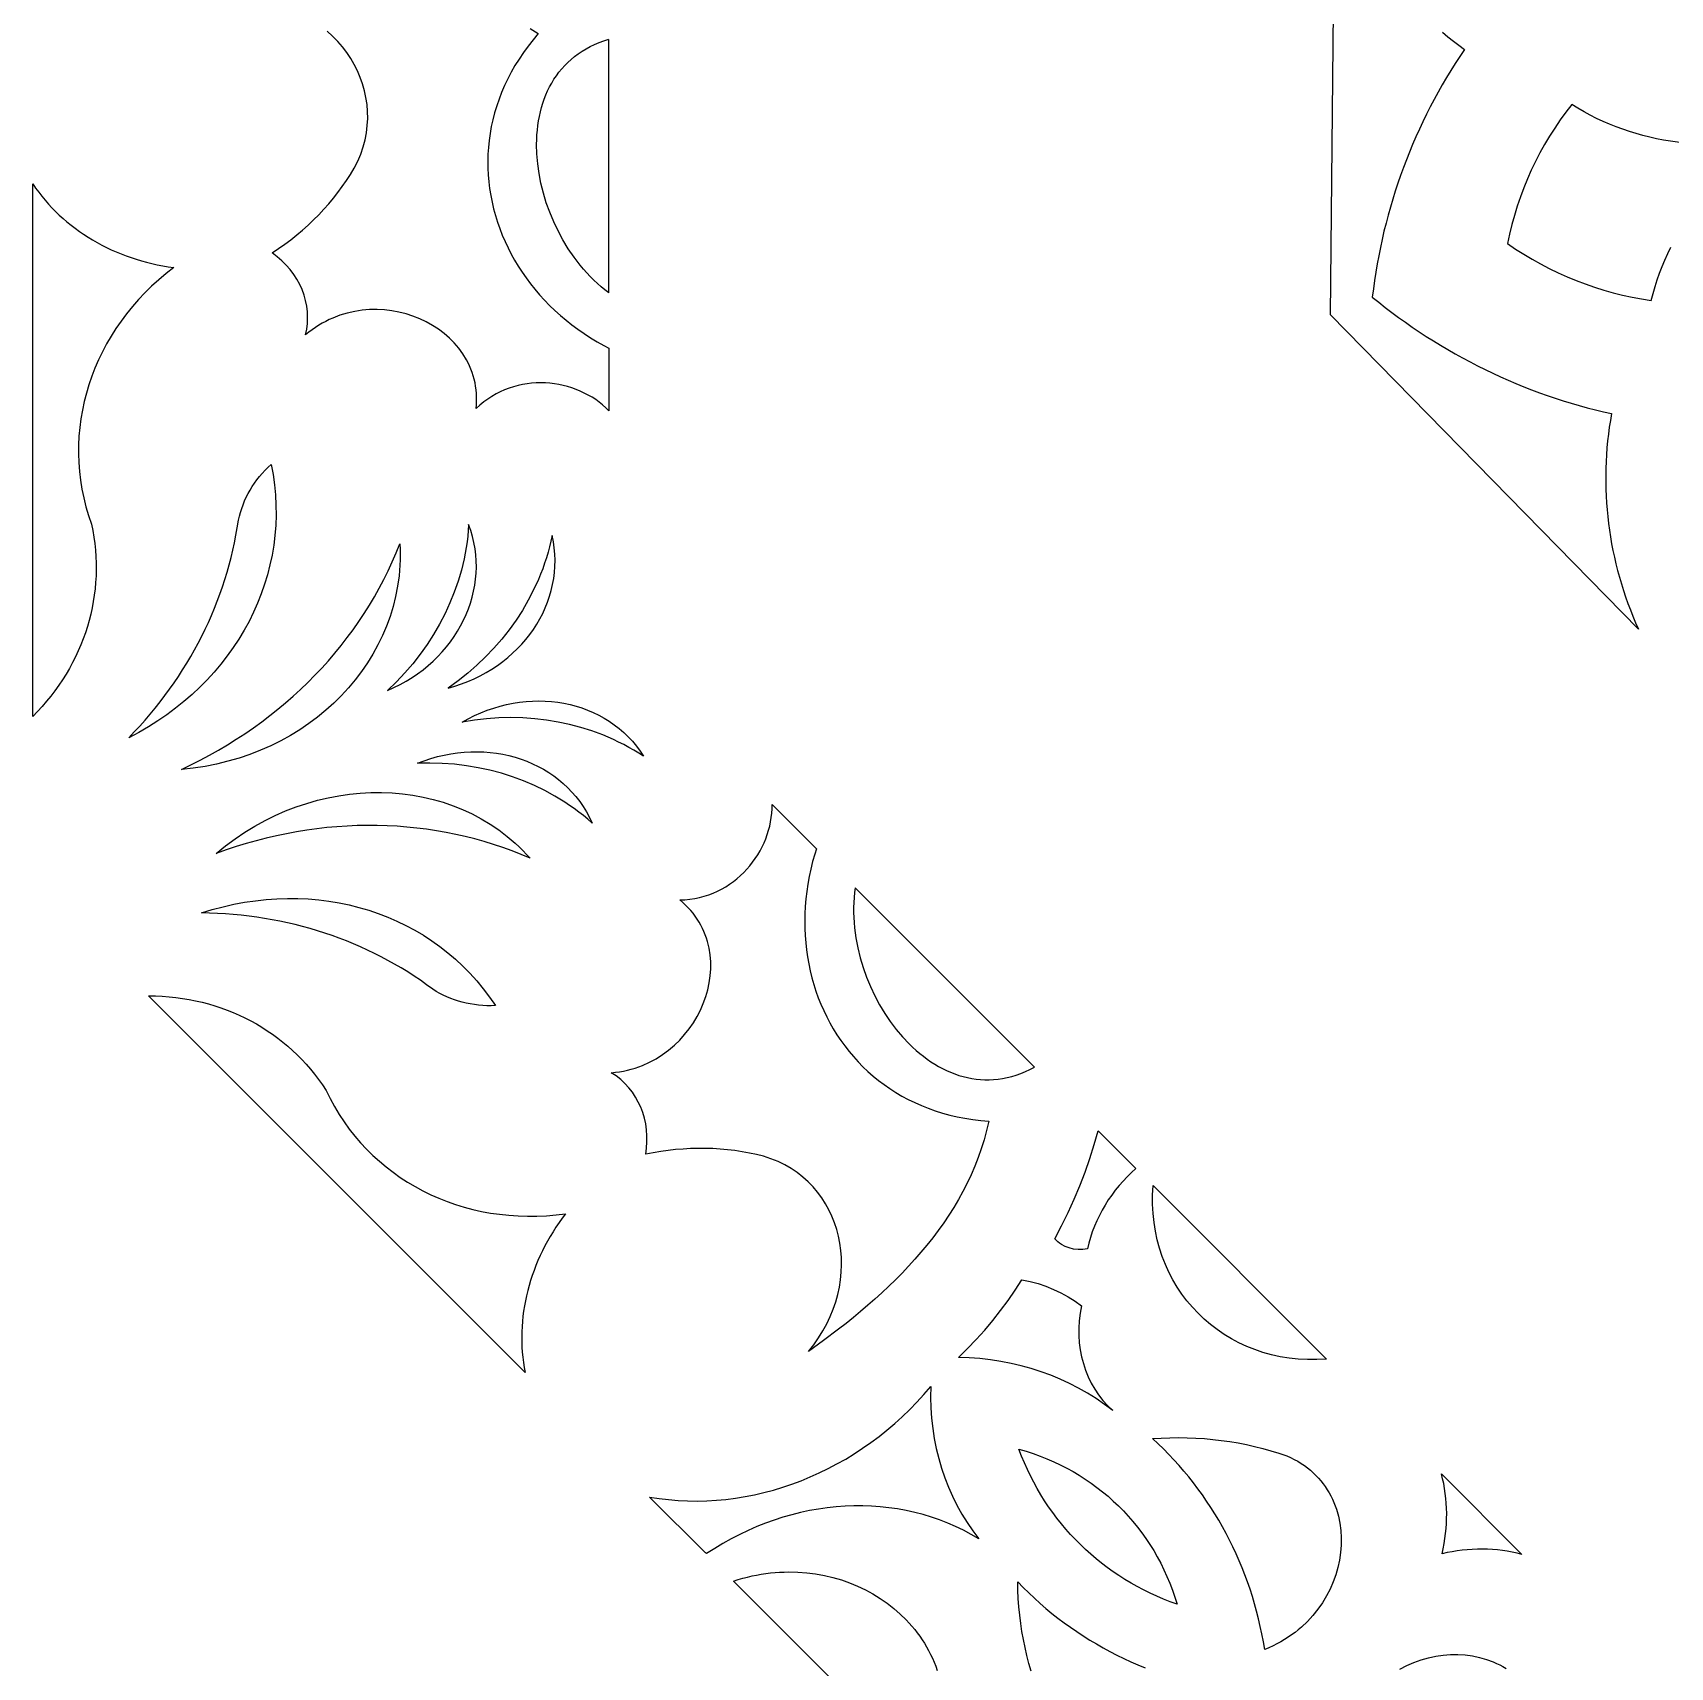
# Model space of a CAD drawing. Extents: x 3927 to 5087, y -513 to 1114.
# Drawn here: x 4331.7 to 4416.9, y 773.4 to 858.5 of the extents above; entities that cross this region are included whole.
import ezdxf

# ---------------------------------------------------------------- set-up
doc = ezdxf.new("R2010")
doc.units = 0
doc.layers.add('LAYER_1', color=18, linetype='CONTINUOUS')

msp = doc.modelspace()

# ---------------------------------------------------------------- linework, layer by layer
at = {"layer": 'LAYER_1'}
for points in [[(4405.035, 858.477), (4405.312, 858.247), (4405.594, 858.022), (4405.88, 857.803), (4406.171, 857.589, 0.121003), (4401.378, 844.706), (4401.713, 844.435), (4402.053, 844.168), (4402.398, 843.906), (4402.747, 843.648), (4403.101, 843.394), (4403.459, 843.146), (4403.821, 842.901), (4404.188, 842.662), (4404.558, 842.428), (4404.932, 842.199), (4405.309, 841.975), (4405.69, 841.756), (4406.075, 841.543), (4406.462, 841.335), (4406.853, 841.133), (4407.247, 840.937), (4407.643, 840.746), (4408.042, 840.561), (4408.443, 840.382), (4408.847, 840.209), (4409.253, 840.043), (4409.661, 839.883), (4410.071, 839.729), (4410.483, 839.581), (4410.896, 839.441), (4411.311, 839.307), (4411.728, 839.18), (4412.145, 839.059), (4412.564, 838.946), (4412.983, 838.84), (4413.404, 838.741), (4413.825, 838.649), (4413.763, 838.293), (4413.709, 837.936), (4413.661, 837.579), (4413.62, 837.221), (4413.586, 836.863), (4413.559, 836.505), (4413.539, 836.147), (4413.526, 835.788), (4413.519, 835.43), (4413.52, 835.072), (4413.527, 834.714), (4413.541, 834.357), (4413.561, 834), (4413.589, 833.644), (4413.623, 833.288), (4413.664, 832.933), (4413.712, 832.579), (4413.766, 832.226), (4413.827, 831.874), (4413.895, 831.523), (4413.97, 831.174), (4414.051, 830.826), (4414.139, 830.479), (4414.233, 830.134), (4414.334, 829.79), (4414.442, 829.448), (4414.556, 829.108), (4414.677, 828.77), (4414.804, 828.434), (4414.938, 828.1), (4415.078, 827.768), (4415.225, 827.439), (4399.195, 843.779), (4399.424, 866.642)], [(4423.055, 853.345, -0.224974), (4411.751, 854.726, 0.118726), (4408.409, 847.489), (4408.828, 847.206), (4409.255, 846.934), (4409.691, 846.675), (4410.134, 846.428), (4410.585, 846.193), (4411.043, 845.972), (4411.507, 845.764), (4411.976, 845.569), (4412.452, 845.389), (4412.932, 845.222), (4413.416, 845.069), (4413.905, 844.931), (4414.397, 844.808), (4414.892, 844.7), (4415.389, 844.608), (4415.889, 844.531), (4415.983, 844.891), (4416.087, 845.248), (4416.2, 845.6), (4416.323, 845.948), (4416.455, 846.292), (4416.597, 846.631), (4416.747, 846.966), (4416.906, 847.296)]]:
    msp.add_lwpolyline(points, format="xyb", dxfattribs=at)
for points in [[(4357.563, 858.674), (4357.986, 858.412), (4357.712, 858.086), (4357.453, 857.757), (4357.211, 857.423), (4356.983, 857.086), (4356.772, 856.745), (4356.576, 856.401), (4356.395, 856.055), (4356.229, 855.705), (4356.077, 855.354), (4355.941, 855), (4355.82, 854.645), (4355.713, 854.288), (4355.62, 853.93), (4355.541, 853.571), (4355.477, 853.211), (4355.427, 852.851), (4355.39, 852.491), (4355.367, 852.131), (4355.358, 851.772), (4355.362, 851.413), (4355.38, 851.056), (4355.41, 850.699), (4355.454, 850.345), (4355.51, 849.992), (4355.58, 849.641), (4355.662, 849.293), (4355.756, 848.947), (4355.862, 848.604), (4355.981, 848.265), (4356.112, 847.929), (4356.255, 847.597), (4356.41, 847.269), (4356.576, 846.945), (4356.754, 846.626), (4356.943, 846.312), (4357.143, 846.003), (4357.355, 845.7), (4357.577, 845.402), (4357.81, 845.111), (4358.054, 844.826), (4358.309, 844.547), (4358.573, 844.275), (4358.849, 844.01), (4359.134, 843.753), (4359.429, 843.504), (4359.734, 843.262), (4360.049, 843.029), (4360.374, 842.804), (4360.708, 842.588), (4361.051, 842.381), (4361.403, 842.184), (4361.66, 842.051), (4361.661, 838.793), (4361.501, 838.949), (4361.332, 839.098), (4361.156, 839.238), (4360.971, 839.371), (4360.78, 839.494), (4360.583, 839.609), (4360.379, 839.715), (4360.17, 839.812), (4359.955, 839.9), (4359.736, 839.978), (4359.513, 840.047), (4359.286, 840.106), (4359.057, 840.154), (4358.824, 840.193), (4358.59, 840.221), (4358.354, 840.238), (4358.116, 840.244), (4357.878, 840.24), (4357.64, 840.224), (4357.402, 840.196), (4357.165, 840.157), (4356.93, 840.106), (4356.696, 840.043), (4356.464, 839.968), (4356.235, 839.88), (4356.009, 839.78), (4355.787, 839.667), (4355.57, 839.541), (4355.357, 839.401), (4355.149, 839.248), (4354.947, 839.082), (4354.751, 838.901), (4354.769, 839.103), (4354.777, 839.302), (4354.777, 839.498), (4354.769, 839.691), (4354.751, 839.881), (4354.726, 840.068), (4354.692, 840.252), (4354.651, 840.433), (4354.602, 840.611), (4354.546, 840.785), (4354.482, 840.955), (4354.411, 841.122), (4354.333, 841.285), (4354.249, 841.444), (4354.061, 841.752), (4353.849, 842.043), (4353.614, 842.317), (4353.358, 842.574), (4353.082, 842.813), (4352.788, 843.033), (4352.478, 843.234), (4352.153, 843.414), (4351.815, 843.574), (4351.465, 843.712), (4351.105, 843.828), (4350.736, 843.921), (4350.36, 843.991), (4349.979, 844.036), (4349.594, 844.056), (4349.207, 844.051), (4348.819, 844.019), (4348.432, 843.96), (4348.048, 843.874), (4347.667, 843.76), (4347.293, 843.616), (4347.108, 843.533), (4346.925, 843.443), (4346.745, 843.345), (4346.566, 843.239), (4346.391, 843.125), (4346.218, 843.004), (4346.048, 842.875), (4345.881, 842.738), (4345.94, 843.038), (4345.974, 843.339), (4345.984, 843.639), (4345.971, 843.937), (4345.935, 844.232), (4345.877, 844.524), (4345.797, 844.81), (4345.694, 845.091), (4345.571, 845.365), (4345.426, 845.63), (4345.262, 845.887), (4345.077, 846.135), (4344.872, 846.371), (4344.649, 846.595), (4344.406, 846.806), (4344.145, 847.003), (4344.475, 847.225), (4344.798, 847.454), (4345.112, 847.691), (4345.419, 847.936), (4345.717, 848.189), (4346.007, 848.449), (4346.288, 848.716), (4346.561, 848.989), (4346.825, 849.27), (4347.08, 849.558), (4347.326, 849.851), (4347.562, 850.152), (4347.789, 850.458), (4348.006, 850.77), (4348.213, 851.088), (4348.41, 851.412), (4348.593, 851.776), (4348.746, 852.143), (4348.872, 852.512), (4348.971, 852.882), (4349.043, 853.253), (4349.089, 853.624), (4349.109, 853.993), (4349.104, 854.361), (4349.074, 854.725), (4349.02, 855.085), (4348.943, 855.441), (4348.843, 855.791), (4348.72, 856.134), (4348.576, 856.47), (4348.411, 856.798), (4348.224, 857.116), (4348.018, 857.425), (4347.792, 857.723), (4347.547, 858.008), (4347.283, 858.281), (4347.001, 858.541)], [(4361.657, 844.919), (4361.453, 845.077), (4361.254, 845.242), (4361.06, 845.414), (4360.871, 845.593), (4360.686, 845.777), (4360.507, 845.968), (4360.333, 846.165), (4360.165, 846.366), (4359.844, 846.785), (4359.544, 847.223), (4359.268, 847.677), (4359.015, 848.145), (4358.786, 848.626), (4358.582, 849.116), (4358.403, 849.614), (4358.25, 850.118), (4358.124, 850.626), (4358.025, 851.135), (4357.954, 851.644), (4357.912, 852.15), (4357.899, 852.65), (4357.903, 852.898), (4357.916, 853.144), (4357.935, 853.388), (4357.963, 853.628), (4357.998, 853.867), (4358.042, 854.102), (4358.093, 854.333), (4358.152, 854.561), (4358.22, 854.785), (4358.295, 855.005), (4358.379, 855.221), (4358.471, 855.432), (4358.572, 855.637), (4358.682, 855.838), (4358.799, 856.033), (4358.926, 856.222), (4359.062, 856.405), (4359.206, 856.582), (4359.359, 856.753), (4359.521, 856.916), (4359.693, 857.072), (4359.873, 857.221), (4360.063, 857.363), (4360.262, 857.496), (4360.471, 857.622), (4360.689, 857.738), (4360.917, 857.846), (4361.154, 857.945), (4361.402, 858.035), (4361.659, 858.116)], [(4361.66, 844.923), (4361.66, 858.112)], [(4374.472, 813.981), (4374.44, 813.725), (4374.416, 813.468), (4374.4, 813.209), (4374.392, 812.949), (4374.393, 812.688), (4374.401, 812.426), (4374.417, 812.165), (4374.44, 811.903), (4374.509, 811.379), (4374.607, 810.858), (4374.733, 810.342), (4374.885, 809.832), (4375.063, 809.33), (4375.265, 808.839), (4375.491, 808.36), (4375.739, 807.896), (4376.009, 807.447), (4376.299, 807.017), (4376.609, 806.608), (4376.936, 806.22), (4377.281, 805.857), (4377.46, 805.685), (4377.642, 805.52), (4377.828, 805.361), (4378.018, 805.211), (4378.212, 805.067), (4378.408, 804.932), (4378.608, 804.804), (4378.812, 804.685), (4379.018, 804.574), (4379.227, 804.472), (4379.438, 804.379), (4379.653, 804.295), (4379.87, 804.221), (4380.089, 804.156), (4380.31, 804.102), (4380.533, 804.058), (4380.759, 804.024), (4380.986, 804.001), (4381.215, 803.989), (4381.445, 803.988), (4381.677, 803.998), (4381.91, 804.021), (4382.144, 804.055), (4382.379, 804.102), (4382.615, 804.161), (4382.852, 804.232), (4383.09, 804.317), (4383.328, 804.415), (4383.566, 804.526), (4383.805, 804.651)], [(4374.476, 813.981), (4383.803, 804.655)], [(4385.866, 760.198), (4368.147, 777.918), (4368.386, 777.994), (4368.625, 778.063), (4368.865, 778.125), (4369.105, 778.18), (4369.345, 778.229), (4369.585, 778.272), (4369.825, 778.307), (4370.064, 778.336), (4370.303, 778.359), (4370.542, 778.376), (4370.78, 778.386), (4371.017, 778.39), (4371.488, 778.379), (4371.955, 778.344), (4372.416, 778.285), (4372.87, 778.203), (4373.317, 778.098), (4373.754, 777.971), (4374.182, 777.822), (4374.6, 777.651), (4375.005, 777.459), (4375.398, 777.247), (4375.776, 777.015), (4376.14, 776.763), (4376.488, 776.492), (4376.82, 776.202), (4377.133, 775.895), (4377.283, 775.734), (4377.427, 775.569), (4377.567, 775.4), (4377.702, 775.227), (4377.831, 775.049), (4377.956, 774.867), (4378.074, 774.681), (4378.187, 774.492), (4378.294, 774.298), (4378.396, 774.1), (4378.491, 773.899), (4378.581, 773.694), (4378.664, 773.485), (4378.74, 773.272)], [(4383.628, 773.222), (4383.511, 773.629), (4383.405, 774.039), (4383.309, 774.453), (4383.224, 774.87), (4383.15, 775.29), (4383.087, 775.714), (4383.034, 776.14), (4382.992, 776.57), (4382.96, 777.001), (4382.94, 777.435), (4382.93, 777.871), (4383.212, 777.582), (4383.5, 777.3), (4383.794, 777.024), (4384.093, 776.755), (4384.397, 776.493), (4384.707, 776.237), (4385.022, 775.989), (4385.343, 775.747), (4385.668, 775.512), (4385.998, 775.284), (4386.334, 775.063), (4386.674, 774.849), (4387.019, 774.643), (4387.368, 774.443), (4387.722, 774.251), (4388.08, 774.066), (4388.442, 773.889), (4388.809, 773.718), (4389.18, 773.556), (4389.554, 773.4)], [(4402.808, 773.329), (4403.168, 773.515), (4403.538, 773.676), (4403.914, 773.811), (4404.295, 773.92), (4404.679, 774.003), (4405.065, 774.061), (4405.451, 774.091), (4405.835, 774.096), (4406.216, 774.073), (4406.592, 774.024), (4406.961, 773.947), (4407.322, 773.844), (4407.673, 773.712), (4407.844, 773.636), (4408.012, 773.553), (4408.176, 773.463), (4408.337, 773.366)]]:
    msp.add_lwpolyline(points, dxfattribs=at)
for points in [[(4331.833, 850.371), (4331.991, 850.157), (4332.154, 849.947), (4332.324, 849.743), (4332.5, 849.543), (4332.682, 849.348), (4332.869, 849.157), (4333.062, 848.972), (4333.26, 848.792), (4333.464, 848.617), (4333.673, 848.447), (4333.887, 848.283), (4334.106, 848.124), (4334.329, 847.97), (4334.557, 847.822), (4334.79, 847.68), (4335.027, 847.544), (4335.269, 847.413), (4335.514, 847.288), (4335.763, 847.17), (4336.017, 847.057), (4336.274, 846.951), (4336.534, 846.851), (4336.798, 846.757), (4337.065, 846.669), (4337.335, 846.589), (4337.608, 846.515), (4337.885, 846.447), (4338.164, 846.386), (4338.445, 846.333), (4338.729, 846.286), (4339.015, 846.246), (4338.618, 845.934), (4338.235, 845.61), (4337.869, 845.276), (4337.518, 844.931), (4337.184, 844.576), (4336.866, 844.212), (4336.563, 843.839), (4336.278, 843.457), (4336.009, 843.067), (4335.757, 842.67), (4335.521, 842.265), (4335.303, 841.854), (4335.102, 841.436), (4334.918, 841.012), (4334.751, 840.583), (4334.603, 840.149), (4334.472, 839.71), (4334.358, 839.267), (4334.263, 838.821), (4334.186, 838.371), (4334.128, 837.919), (4334.088, 837.464), (4334.066, 837.008), (4334.064, 836.55), (4334.08, 836.092), (4334.115, 835.632), (4334.169, 835.173), (4334.243, 834.715), (4334.336, 834.257), (4334.449, 833.8), (4334.582, 833.345), (4334.735, 832.893), (4334.804, 832.556), (4334.861, 832.219), (4334.908, 831.881), (4334.943, 831.544), (4334.968, 831.206), (4334.981, 830.869), (4334.983, 830.532), (4334.975, 830.197), (4334.955, 829.862), (4334.925, 829.528), (4334.884, 829.196), (4334.833, 828.865), (4334.771, 828.537), (4334.699, 828.21), (4334.616, 827.885), (4334.523, 827.562), (4334.419, 827.243), (4334.306, 826.926), (4334.182, 826.612), (4334.048, 826.301), (4333.904, 825.993), (4333.751, 825.689), (4333.587, 825.389), (4333.414, 825.093), (4333.231, 824.801), (4333.039, 824.513), (4332.836, 824.23), (4332.625, 823.952), (4332.404, 823.678), (4332.173, 823.41), (4331.934, 823.147), (4331.685, 822.89), (4331.682, 850.589)], [(4344.084, 836.003), (4344.183, 835.472), (4344.259, 834.942), (4344.31, 834.412), (4344.338, 833.883), (4344.342, 833.356), (4344.324, 832.832), (4344.282, 832.31), (4344.219, 831.792), (4344.133, 831.278), (4344.025, 830.769), (4343.896, 830.264), (4343.745, 829.765), (4343.573, 829.272), (4343.381, 828.786), (4343.168, 828.307), (4342.934, 827.836), (4342.681, 827.373), (4342.408, 826.919), (4342.116, 826.475), (4341.804, 826.04), (4341.474, 825.615), (4341.125, 825.202), (4340.758, 824.799), (4340.373, 824.409), (4339.97, 824.032), (4339.55, 823.667), (4339.112, 823.316), (4338.658, 822.98), (4338.187, 822.658), (4337.699, 822.351), (4337.196, 822.06), (4336.677, 821.785), (4336.966, 822.085), (4337.249, 822.39), (4337.524, 822.7), (4337.793, 823.013), (4338.055, 823.33), (4338.311, 823.652), (4338.559, 823.977), (4338.8, 824.306), (4339.035, 824.639), (4339.262, 824.975), (4339.482, 825.315), (4339.695, 825.658), (4339.901, 826.005), (4340.1, 826.355), (4340.291, 826.708), (4340.475, 827.064), (4340.652, 827.423), (4340.821, 827.785), (4340.983, 828.149), (4341.137, 828.517), (4341.284, 828.887), (4341.423, 829.259), (4341.555, 829.634), (4341.678, 830.011), (4341.794, 830.39), (4341.903, 830.772), (4342.003, 831.156), (4342.095, 831.541), (4342.18, 831.928), (4342.257, 832.318), (4342.325, 832.708), (4342.386, 833.101), (4342.433, 833.305), (4342.488, 833.508), (4342.552, 833.708), (4342.624, 833.905), (4342.704, 834.1), (4342.792, 834.292), (4342.888, 834.48), (4342.991, 834.665), (4343.102, 834.847), (4343.221, 835.025), (4343.347, 835.199), (4343.48, 835.369), (4343.621, 835.534), (4343.768, 835.695), (4343.923, 835.852)], [(4350.137, 824.237), (4350.473, 824.388), (4350.798, 824.552), (4351.113, 824.728), (4351.416, 824.915), (4351.708, 825.114), (4351.988, 825.324), (4352.256, 825.543), (4352.512, 825.773), (4352.756, 826.011), (4352.987, 826.259), (4353.205, 826.514), (4353.41, 826.777), (4353.601, 827.047), (4353.779, 827.324), (4353.943, 827.607), (4354.093, 827.896), (4354.228, 828.19), (4354.349, 828.488), (4354.455, 828.791), (4354.546, 829.097), (4354.621, 829.406), (4354.68, 829.718), (4354.724, 830.032), (4354.752, 830.348), (4354.763, 830.664), (4354.757, 830.981), (4354.735, 831.298), (4354.696, 831.615), (4354.639, 831.931), (4354.564, 832.245), (4354.472, 832.558), (4354.362, 832.867), (4354.341, 832.569), (4354.312, 832.271), (4354.276, 831.974), (4354.232, 831.677), (4354.181, 831.382), (4354.122, 831.088), (4354.055, 830.795), (4353.981, 830.504), (4353.812, 829.926), (4353.613, 829.355), (4353.386, 828.793), (4353.131, 828.238), (4352.849, 827.694), (4352.539, 827.161), (4352.203, 826.639), (4351.84, 826.13), (4351.452, 825.634), (4351.038, 825.153), (4350.6, 824.687)], [(4350.783, 831.87), (4350.795, 831.59), (4350.799, 831.311), (4350.795, 831.033), (4350.784, 830.757), (4350.739, 830.21), (4350.665, 829.669), (4350.563, 829.136), (4350.432, 828.611), (4350.274, 828.096), (4350.09, 827.589), (4349.879, 827.094), (4349.643, 826.609), (4349.383, 826.136), (4349.099, 825.675), (4348.791, 825.228), (4348.461, 824.794), (4348.109, 824.375), (4347.735, 823.971), (4347.341, 823.583), (4346.927, 823.211), (4346.494, 822.857), (4346.042, 822.52), (4345.572, 822.203), (4345.085, 821.904), (4344.582, 821.626), (4344.062, 821.368), (4343.528, 821.132), (4342.978, 820.917), (4342.415, 820.726), (4341.838, 820.558), (4341.249, 820.414), (4340.648, 820.294), (4340.036, 820.201), (4339.413, 820.134), (4339.909, 820.37), (4340.398, 820.617), (4340.879, 820.874), (4341.352, 821.14), (4341.817, 821.416), (4342.274, 821.701), (4342.722, 821.995), (4343.163, 822.299), (4343.594, 822.611), (4344.017, 822.932), (4344.43, 823.261), (4344.835, 823.599), (4345.23, 823.945), (4345.616, 824.299), (4345.993, 824.661), (4346.359, 825.031), (4346.716, 825.408), (4347.063, 825.792), (4347.4, 826.184), (4347.726, 826.584), (4348.042, 826.99), (4348.348, 827.402), (4348.642, 827.822), (4348.926, 828.248), (4349.198, 828.68), (4349.46, 829.119), (4349.71, 829.563), (4349.948, 830.014), (4350.175, 830.47), (4350.39, 830.931), (4350.593, 831.398)], [(4353.288, 824.367), (4353.642, 824.469), (4353.988, 824.584), (4354.324, 824.713), (4354.651, 824.855), (4354.968, 825.01), (4355.276, 825.177), (4355.573, 825.356), (4355.859, 825.546), (4356.134, 825.747), (4356.398, 825.959), (4356.651, 826.18), (4356.891, 826.411), (4357.12, 826.651), (4357.336, 826.9), (4357.538, 827.156), (4357.728, 827.42), (4357.904, 827.692), (4358.066, 827.97), (4358.215, 828.254), (4358.348, 828.544), (4358.467, 828.839), (4358.571, 829.139), (4358.659, 829.444), (4358.732, 829.752), (4358.788, 830.064), (4358.828, 830.378), (4358.852, 830.695), (4358.858, 831.015), (4358.847, 831.335), (4358.819, 831.657), (4358.772, 831.979), (4358.707, 832.302), (4358.644, 832.009), (4358.573, 831.718), (4358.494, 831.429), (4358.408, 831.143), (4358.315, 830.858), (4358.214, 830.575), (4358.107, 830.295), (4357.992, 830.018), (4357.741, 829.47), (4357.463, 828.934), (4357.157, 828.409), (4356.825, 827.897), (4356.468, 827.399), (4356.084, 826.916), (4355.677, 826.448), (4355.245, 825.996), (4354.789, 825.561), (4354.311, 825.144), (4353.81, 824.746)], [(4354.022, 822.596), (4354.344, 822.775), (4354.67, 822.937), (4354.999, 823.084), (4355.33, 823.215), (4355.664, 823.33), (4356, 823.429), (4356.336, 823.512), (4356.673, 823.58), (4357.01, 823.633), (4357.347, 823.67), (4357.682, 823.692), (4358.015, 823.698), (4358.346, 823.69), (4358.675, 823.667), (4358.999, 823.629), (4359.32, 823.576), (4359.637, 823.509), (4359.948, 823.427), (4360.254, 823.331), (4360.553, 823.22), (4360.846, 823.096), (4361.132, 822.957), (4361.409, 822.804), (4361.679, 822.637), (4361.939, 822.457), (4362.19, 822.263), (4362.431, 822.055), (4362.661, 821.834), (4362.88, 821.6), (4363.087, 821.352), (4363.282, 821.091), (4363.464, 820.817), (4363.213, 820.979), (4362.957, 821.135), (4362.697, 821.283), (4362.433, 821.425), (4362.166, 821.561), (4361.895, 821.689), (4361.621, 821.811), (4361.343, 821.926), (4360.779, 822.136), (4360.203, 822.319), (4359.616, 822.474), (4359.019, 822.601), (4358.414, 822.7), (4357.801, 822.771), (4357.182, 822.814), (4356.557, 822.828), (4355.928, 822.813), (4355.295, 822.77), (4354.659, 822.697)], [(4351.702, 820.46), (4352.046, 820.59), (4352.392, 820.705), (4352.739, 820.803), (4353.086, 820.885), (4353.433, 820.95), (4353.779, 821), (4354.124, 821.035), (4354.467, 821.053), (4354.808, 821.057), (4355.146, 821.045), (4355.481, 821.019), (4355.812, 820.978), (4356.139, 820.922), (4356.46, 820.852), (4356.776, 820.768), (4357.086, 820.67), (4357.39, 820.558), (4357.686, 820.432), (4357.975, 820.293), (4358.255, 820.14), (4358.527, 819.975), (4358.79, 819.797), (4359.043, 819.606), (4359.286, 819.402), (4359.517, 819.186), (4359.738, 818.958), (4359.946, 818.718), (4360.142, 818.466), (4360.325, 818.203), (4360.495, 817.928), (4360.65, 817.641), (4360.791, 817.344), (4360.565, 817.541), (4360.335, 817.731), (4360.099, 817.916), (4359.858, 818.094), (4359.613, 818.267), (4359.364, 818.433), (4359.11, 818.593), (4358.852, 818.746), (4358.323, 819.035), (4357.779, 819.298), (4357.22, 819.536), (4356.648, 819.747), (4356.064, 819.932), (4355.467, 820.091), (4354.861, 820.222), (4354.244, 820.326), (4353.619, 820.402), (4352.986, 820.449), (4352.347, 820.469)], [(4341.226, 815.77), (4341.714, 816.163), (4342.213, 816.529), (4342.722, 816.87), (4343.241, 817.185), (4343.767, 817.474), (4344.301, 817.736), (4344.841, 817.973), (4345.386, 818.184), (4345.936, 818.369), (4346.489, 818.529), (4347.044, 818.662), (4347.601, 818.769), (4348.158, 818.851), (4348.715, 818.907), (4349.271, 818.937), (4349.824, 818.941), (4350.374, 818.919), (4350.919, 818.872), (4351.459, 818.798), (4351.993, 818.7), (4352.52, 818.575), (4353.038, 818.425), (4353.548, 818.249), (4354.047, 818.047), (4354.536, 817.819), (4355.012, 817.566), (4355.476, 817.288), (4355.925, 816.984), (4356.36, 816.654), (4356.571, 816.479), (4356.779, 816.298), (4356.982, 816.111), (4357.181, 815.917), (4357.375, 815.717), (4357.565, 815.511), (4357.096, 815.71), (4356.622, 815.896), (4356.144, 816.071), (4355.661, 816.233), (4355.174, 816.383), (4354.683, 816.52), (4354.188, 816.645), (4353.69, 816.758), (4353.188, 816.859), (4352.683, 816.947), (4352.176, 817.023), (4351.665, 817.087), (4351.152, 817.139), (4350.637, 817.178), (4350.119, 817.204), (4349.6, 817.219), (4349.08, 817.221), (4348.557, 817.211), (4348.034, 817.188), (4347.51, 817.153), (4346.985, 817.106), (4346.46, 817.046), (4345.934, 816.974), (4345.408, 816.89), (4344.882, 816.793), (4344.357, 816.684), (4343.833, 816.563), (4343.309, 816.429), (4342.786, 816.283), (4342.264, 816.124), (4341.744, 815.953)], [(4372.454, 816.003), (4372.367, 815.727), (4372.258, 815.338), (4372.161, 814.949), (4372.078, 814.561), (4372.007, 814.172), (4371.949, 813.785), (4371.904, 813.398), (4371.872, 813.013), (4371.852, 812.629), (4371.845, 812.247), (4371.85, 811.868), (4371.867, 811.491), (4371.896, 811.117), (4371.937, 810.746), (4371.991, 810.378), (4372.056, 810.014), (4372.132, 809.654), (4372.221, 809.298), (4372.32, 808.947), (4372.432, 808.6), (4372.554, 808.259), (4372.688, 807.923), (4372.833, 807.593), (4372.989, 807.269), (4373.156, 806.952), (4373.334, 806.641), (4373.522, 806.336), (4373.721, 806.039), (4373.931, 805.75), (4374.151, 805.468), (4374.381, 805.195), (4374.622, 804.929), (4374.872, 804.673), (4375.133, 804.425), (4375.404, 804.187), (4375.684, 803.958), (4375.974, 803.739), (4376.274, 803.53), (4376.583, 803.332), (4376.902, 803.144), (4377.23, 802.968), (4377.567, 802.802), (4377.914, 802.649), (4378.269, 802.507), (4378.634, 802.377), (4379.007, 802.26), (4379.389, 802.156), (4379.779, 802.064), (4380.178, 801.986), (4380.586, 801.922), (4381.002, 801.872), (4381.426, 801.836), (4381.312, 801.351), (4381.181, 800.875), (4381.035, 800.407), (4380.873, 799.947), (4380.696, 799.495), (4380.504, 799.051), (4380.298, 798.615), (4380.079, 798.186), (4379.846, 797.765), (4379.601, 797.352), (4379.344, 796.946), (4379.076, 796.546), (4378.796, 796.154), (4378.506, 795.769), (4378.205, 795.39), (4377.895, 795.018), (4377.576, 794.652), (4377.249, 794.293), (4376.913, 793.94), (4376.569, 793.593), (4376.219, 793.252), (4375.862, 792.916), (4375.499, 792.587), (4375.13, 792.263), (4374.756, 791.944), (4374.378, 791.63), (4373.996, 791.322), (4373.609, 791.018), (4372.828, 790.425), (4372.039, 789.851), (4372.315, 790.201), (4372.567, 790.56), (4372.793, 790.925), (4372.996, 791.296), (4373.174, 791.672), (4373.328, 792.052), (4373.459, 792.435), (4373.566, 792.821), (4373.65, 793.206), (4373.711, 793.592), (4373.749, 793.977), (4373.765, 794.36), (4373.758, 794.739), (4373.73, 795.115), (4373.679, 795.485), (4373.607, 795.849), (4373.514, 796.206), (4373.399, 796.555), (4373.263, 796.895), (4373.107, 797.224), (4372.931, 797.542), (4372.734, 797.848), (4372.517, 798.141), (4372.28, 798.42), (4372.024, 798.683), (4371.749, 798.93), (4371.454, 799.16), (4371.141, 799.371), (4370.809, 799.564), (4370.459, 799.736), (4370.091, 799.886), (4369.705, 800.014), (4369.336, 800.104), (4368.965, 800.182), (4368.591, 800.249), (4368.214, 800.306), (4367.834, 800.351), (4367.453, 800.385), (4367.07, 800.408), (4366.684, 800.42), (4366.298, 800.421), (4365.91, 800.41), (4365.522, 800.389), (4365.132, 800.357), (4364.742, 800.313), (4364.352, 800.259), (4363.962, 800.193), (4363.572, 800.116), (4363.617, 800.44), (4363.639, 800.761), (4363.638, 801.078), (4363.616, 801.389), (4363.572, 801.694), (4363.507, 801.993), (4363.421, 802.283), (4363.315, 802.564), (4363.189, 802.834), (4363.043, 803.094), (4362.878, 803.341), (4362.695, 803.576), (4362.493, 803.795), (4362.274, 804), (4362.037, 804.189), (4361.783, 804.36), (4361.998, 804.381), (4362.209, 804.409), (4362.417, 804.446), (4362.622, 804.49), (4362.823, 804.541), (4363.02, 804.599), (4363.213, 804.665), (4363.402, 804.737), (4363.769, 804.9), (4364.119, 805.088), (4364.452, 805.299), (4364.767, 805.531), (4365.063, 805.783), (4365.341, 806.053), (4365.599, 806.34), (4365.836, 806.641), (4366.053, 806.956), (4366.248, 807.282), (4366.42, 807.619), (4366.57, 807.964), (4366.697, 808.316), (4366.799, 808.674), (4366.876, 809.035), (4366.928, 809.398), (4366.954, 809.762), (4366.954, 810.125), (4366.926, 810.485), (4366.87, 810.841), (4366.786, 811.191), (4366.732, 811.364), (4366.672, 811.534), (4366.604, 811.702), (4366.529, 811.868), (4366.445, 812.03), (4366.355, 812.191), (4366.256, 812.348), (4366.15, 812.501), (4366.035, 812.652), (4365.913, 812.798), (4365.783, 812.941), (4365.644, 813.08), (4365.497, 813.214), (4365.342, 813.344), (4365.608, 813.355), (4365.869, 813.381), (4366.124, 813.419), (4366.373, 813.471), (4366.616, 813.536), (4366.853, 813.613), (4367.084, 813.701), (4367.308, 813.801), (4367.525, 813.912), (4367.735, 814.033), (4367.937, 814.164), (4368.133, 814.304), (4368.32, 814.452), (4368.5, 814.609), (4368.671, 814.774), (4368.835, 814.947), (4368.99, 815.126), (4369.136, 815.311), (4369.273, 815.503), (4369.401, 815.7), (4369.52, 815.902), (4369.629, 816.108), (4369.728, 816.318), (4369.818, 816.532), (4369.897, 816.748), (4369.966, 816.967), (4370.025, 817.188), (4370.072, 817.411), (4370.109, 817.635), (4370.135, 817.859), (4370.149, 818.083), (4370.152, 818.307)], [(4340.459, 812.667), (4341.02, 812.84), (4341.582, 812.99), (4342.143, 813.118), (4342.704, 813.223), (4343.264, 813.306), (4343.821, 813.367), (4344.376, 813.407), (4344.928, 813.425), (4345.476, 813.421), (4346.02, 813.397), (4346.559, 813.351), (4347.093, 813.284), (4347.621, 813.197), (4348.142, 813.089), (4348.656, 812.961), (4349.162, 812.813), (4349.66, 812.645), (4350.15, 812.457), (4350.63, 812.249), (4351.1, 812.022), (4351.559, 811.776), (4352.007, 811.511), (4352.444, 811.227), (4352.868, 810.924), (4353.279, 810.603), (4353.677, 810.263), (4354.061, 809.905), (4354.43, 809.53), (4354.784, 809.136), (4355.123, 808.725), (4355.445, 808.297), (4355.75, 807.851), (4355.529, 807.844), (4355.309, 807.845), (4355.091, 807.855), (4354.875, 807.873), (4354.66, 807.899), (4354.448, 807.933), (4354.238, 807.975), (4354.031, 808.024), (4353.827, 808.082), (4353.626, 808.148), (4353.428, 808.221), (4353.234, 808.302), (4353.044, 808.391), (4352.857, 808.487), (4352.675, 808.591), (4352.497, 808.702), (4352.177, 808.937), (4351.852, 809.165), (4351.522, 809.386), (4351.189, 809.6), (4350.851, 809.807), (4350.509, 810.007), (4350.162, 810.201), (4349.812, 810.387), (4349.458, 810.566), (4349.1, 810.738), (4348.738, 810.903), (4348.373, 811.061), (4348.004, 811.212), (4347.632, 811.355), (4347.256, 811.491), (4346.878, 811.62), (4346.496, 811.742), (4346.111, 811.856), (4345.723, 811.963), (4345.332, 812.063), (4344.939, 812.155), (4344.543, 812.239), (4344.144, 812.316), (4343.743, 812.386), (4343.34, 812.448), (4342.934, 812.502), (4342.526, 812.549), (4342.116, 812.588), (4341.705, 812.62), (4341.291, 812.643), (4340.876, 812.659)], [(4338.068, 808.35), (4338.423, 808.333), (4338.776, 808.307), (4339.126, 808.27), (4339.472, 808.223), (4339.815, 808.165), (4340.155, 808.098), (4340.491, 808.021), (4340.823, 807.934), (4341.15, 807.837), (4341.474, 807.731), (4341.793, 807.615), (4342.107, 807.49), (4342.417, 807.355), (4342.721, 807.212), (4343.021, 807.058), (4343.315, 806.896), (4343.603, 806.725), (4343.885, 806.545), (4344.161, 806.357), (4344.432, 806.159), (4344.695, 805.953), (4344.953, 805.738), (4345.203, 805.515), (4345.446, 805.284), (4345.683, 805.044), (4345.912, 804.797), (4346.133, 804.541), (4346.347, 804.277), (4346.553, 804.006), (4346.75, 803.726), (4346.94, 803.439), (4347.152, 803.011), (4347.38, 802.596), (4347.623, 802.193), (4347.88, 801.804), (4348.153, 801.427), (4348.439, 801.064), (4348.739, 800.714), (4349.051, 800.379), (4349.377, 800.057), (4349.715, 799.749), (4350.065, 799.456), (4350.426, 799.178), (4350.798, 798.914), (4351.181, 798.666), (4351.574, 798.433), (4351.977, 798.215), (4352.389, 798.014), (4352.81, 797.828), (4353.24, 797.658), (4353.678, 797.505), (4354.123, 797.368), (4354.576, 797.248), (4355.035, 797.146), (4355.501, 797.06), (4355.973, 796.992), (4356.451, 796.942), (4356.933, 796.91), (4357.421, 796.895), (4357.912, 796.899), (4358.408, 796.922), (4358.907, 796.964), (4359.409, 797.024), (4359.234, 796.793), (4359.067, 796.56), (4358.906, 796.323), (4358.751, 796.082), (4358.604, 795.839), (4358.463, 795.594), (4358.329, 795.346), (4358.202, 795.095), (4358.082, 794.842), (4357.968, 794.587), (4357.862, 794.33), (4357.763, 794.072), (4357.67, 793.811), (4357.585, 793.55), (4357.506, 793.287), (4357.435, 793.022), (4357.371, 792.757), (4357.315, 792.491), (4357.265, 792.225), (4357.223, 791.957), (4357.188, 791.69), (4357.16, 791.422), (4357.14, 791.154), (4357.127, 790.887), (4357.121, 790.619), (4357.123, 790.352), (4357.133, 790.086), (4357.15, 789.82), (4357.175, 789.555), (4357.207, 789.292), (4357.247, 789.029), (4357.295, 788.768), (4337.71, 808.356)], [(4389.081, 799.377), (4388.847, 799.166), (4388.623, 798.948), (4388.407, 798.721), (4388.201, 798.486), (4388.005, 798.244), (4387.818, 797.994), (4387.641, 797.738), (4387.475, 797.476), (4387.32, 797.208), (4387.175, 796.934), (4387.042, 796.654), (4386.92, 796.37), (4386.81, 796.082), (4386.712, 795.789), (4386.626, 795.492), (4386.552, 795.192), (4386.309, 795.161), (4386.07, 795.16), (4385.837, 795.187), (4385.613, 795.241), (4385.401, 795.323), (4385.201, 795.431), (4385.108, 795.495), (4385.018, 795.565), (4384.933, 795.641), (4384.853, 795.724), (4385.212, 796.401), (4385.551, 797.086), (4385.867, 797.779), (4386.162, 798.479), (4386.435, 799.186), (4386.686, 799.898), (4386.914, 800.616), (4387.12, 801.339)], [(4398.994, 789.459), (4398.494, 789.434), (4398.003, 789.434), (4397.52, 789.461), (4397.046, 789.512), (4396.583, 789.588), (4396.13, 789.688), (4395.689, 789.81), (4395.259, 789.956), (4394.841, 790.122), (4394.437, 790.31), (4394.046, 790.519), (4393.668, 790.747), (4393.306, 790.995), (4392.959, 791.261), (4392.627, 791.545), (4392.312, 791.846), (4392.014, 792.164), (4391.734, 792.498), (4391.471, 792.847), (4391.227, 793.211), (4391.003, 793.589), (4390.798, 793.98), (4390.614, 794.384), (4390.451, 794.8), (4390.309, 795.227), (4390.189, 795.665), (4390.092, 796.114), (4390.019, 796.571), (4389.969, 797.038), (4389.944, 797.513), (4389.944, 797.995), (4389.969, 798.484)], [(4383.149, 793.592), (4383.574, 793.5), (4383.991, 793.386), (4384.398, 793.249), (4384.794, 793.09), (4385.179, 792.908), (4385.551, 792.706), (4385.91, 792.481), (4386.255, 792.237), (4386.182, 791.847), (4386.134, 791.459), (4386.11, 791.074), (4386.109, 790.693), (4386.133, 790.316), (4386.18, 789.945), (4386.25, 789.582), (4386.343, 789.226), (4386.458, 788.879), (4386.596, 788.542), (4386.755, 788.216), (4386.936, 787.902), (4387.138, 787.601), (4387.361, 787.314), (4387.605, 787.042), (4387.869, 786.786), (4387.444, 787.105), (4387.006, 787.406), (4386.555, 787.687), (4386.094, 787.95), (4385.621, 788.194), (4385.138, 788.418), (4384.645, 788.622), (4384.142, 788.807), (4383.631, 788.972), (4383.111, 789.116), (4382.584, 789.241), (4382.049, 789.344), (4381.508, 789.427), (4380.961, 789.489), (4380.408, 789.531), (4379.851, 789.55), (4380.319, 790.009), (4380.772, 790.482), (4381.21, 790.969), (4381.631, 791.469), (4382.036, 791.982), (4382.424, 792.507), (4382.795, 793.044)], [(4378.403, 788.029), (4378.395, 787.479), (4378.41, 786.933), (4378.448, 786.392), (4378.508, 785.857), (4378.59, 785.329), (4378.693, 784.807), (4378.819, 784.293), (4378.967, 783.787), (4379.135, 783.29), (4379.325, 782.802), (4379.536, 782.325), (4379.768, 781.858), (4380.02, 781.403), (4380.293, 780.96), (4380.586, 780.53), (4380.898, 780.113), (4380.506, 780.342), (4380.106, 780.556), (4379.698, 780.752), (4379.284, 780.933), (4378.863, 781.096), (4378.437, 781.243), (4378.005, 781.374), (4377.568, 781.488), (4377.126, 781.585), (4376.68, 781.666), (4376.231, 781.731), (4375.778, 781.779), (4375.323, 781.811), (4374.865, 781.827), (4374.406, 781.826), (4373.945, 781.809), (4373.483, 781.776), (4373.02, 781.726), (4372.558, 781.66), (4372.096, 781.579), (4371.634, 781.48), (4371.174, 781.366), (4370.716, 781.236), (4370.26, 781.089), (4369.806, 780.927), (4369.355, 780.748), (4368.908, 780.554), (4368.465, 780.343), (4368.026, 780.116), (4367.593, 779.874), (4367.164, 779.615), (4366.741, 779.341), (4366.68, 779.383), (4363.774, 782.288), (4364.266, 782.211), (4364.76, 782.151), (4365.257, 782.109), (4365.754, 782.086), (4366.252, 782.08), (4366.751, 782.091), (4367.249, 782.12), (4367.747, 782.167), (4368.245, 782.23), (4368.74, 782.31), (4369.234, 782.407), (4369.726, 782.521), (4370.215, 782.651), (4370.701, 782.797), (4371.184, 782.96), (4371.662, 783.138), (4372.136, 783.332), (4372.605, 783.542), (4373.068, 783.767), (4373.526, 784.008), (4373.977, 784.264), (4374.422, 784.534), (4374.86, 784.82), (4375.29, 785.12), (4375.712, 785.434), (4376.125, 785.763), (4376.53, 786.106), (4376.925, 786.463), (4377.31, 786.834), (4377.686, 787.219), (4378.05, 787.617)], [(4382.993, 784.773), (4383.366, 784.665), (4383.734, 784.546), (4384.095, 784.416), (4384.45, 784.276), (4384.799, 784.125), (4385.141, 783.964), (4385.477, 783.793), (4385.806, 783.612), (4386.128, 783.421), (4386.442, 783.22), (4386.75, 783.011), (4387.05, 782.791), (4387.342, 782.563), (4387.626, 782.326), (4387.903, 782.08), (4388.171, 781.826), (4388.431, 781.562), (4388.683, 781.291), (4388.926, 781.012), (4389.16, 780.724), (4389.385, 780.429), (4389.601, 780.126), (4389.807, 779.816), (4390.004, 779.498), (4390.192, 779.174), (4390.369, 778.842), (4390.537, 778.503), (4390.694, 778.158), (4390.842, 777.806), (4390.978, 777.448), (4391.104, 777.084), (4391.22, 776.714), (4390.861, 776.843), (4390.508, 776.982), (4390.16, 777.129), (4389.818, 777.286), (4389.481, 777.451), (4389.15, 777.625), (4388.825, 777.807), (4388.506, 777.998), (4388.194, 778.197), (4387.887, 778.404), (4387.588, 778.619), (4387.294, 778.842), (4387.007, 779.073), (4386.728, 779.311), (4386.455, 779.557), (4386.189, 779.81), (4385.93, 780.071), (4385.679, 780.339), (4385.434, 780.614), (4385.198, 780.896), (4384.969, 781.184), (4384.748, 781.479), (4384.535, 781.781), (4384.33, 782.09), (4384.133, 782.404), (4383.944, 782.725), (4383.764, 783.052), (4383.592, 783.385), (4383.429, 783.723), (4383.275, 784.068), (4383.13, 784.418)], [(4389.944, 785.328), (4390.397, 785.356), (4390.849, 785.372), (4391.299, 785.377), (4391.748, 785.371), (4392.194, 785.354), (4392.639, 785.325), (4393.082, 785.286), (4393.522, 785.235), (4393.959, 785.173), (4394.394, 785.1), (4394.825, 785.016), (4395.253, 784.921), (4395.678, 784.815), (4396.099, 784.698), (4396.516, 784.57), (4396.93, 784.431), (4397.127, 784.342), (4397.317, 784.247), (4397.5, 784.145), (4397.675, 784.037), (4397.843, 783.923), (4398.004, 783.803), (4398.158, 783.679), (4398.305, 783.548), (4398.444, 783.413), (4398.576, 783.273), (4398.702, 783.128), (4398.82, 782.979), (4398.931, 782.826), (4399.035, 782.669), (4399.131, 782.508), (4399.221, 782.343), (4399.304, 782.175), (4399.38, 782.004), (4399.512, 781.654), (4399.616, 781.293), (4399.692, 780.924), (4399.741, 780.548), (4399.764, 780.167), (4399.76, 779.783), (4399.729, 779.397), (4399.672, 779.011), (4399.588, 778.626), (4399.479, 778.245), (4399.344, 777.87), (4399.183, 777.5), (4398.997, 777.139), (4398.786, 776.789), (4398.549, 776.45), (4398.288, 776.124), (4398.002, 775.814), (4397.692, 775.52), (4397.528, 775.38), (4397.358, 775.244), (4397.181, 775.114), (4396.999, 774.989), (4396.811, 774.87), (4396.617, 774.756), (4396.417, 774.648), (4396.211, 774.546), (4395.999, 774.45), (4395.781, 774.361), (4395.712, 774.763), (4395.636, 775.163), (4395.551, 775.559), (4395.459, 775.952), (4395.36, 776.342), (4395.252, 776.729), (4395.137, 777.113), (4395.015, 777.493), (4394.885, 777.869), (4394.747, 778.242), (4394.602, 778.611), (4394.45, 778.976), (4394.291, 779.338), (4394.124, 779.695), (4393.95, 780.048), (4393.769, 780.397), (4393.581, 780.742), (4393.386, 781.082), (4393.184, 781.418), (4392.974, 781.749), (4392.759, 782.075), (4392.536, 782.397), (4392.306, 782.714), (4392.07, 783.025), (4391.827, 783.332), (4391.577, 783.634), (4391.321, 783.93), (4391.059, 784.221), (4390.79, 784.506), (4390.514, 784.786), (4390.232, 785.06)], [(4409.157, 779.306), (4408.907, 779.369), (4408.654, 779.424), (4408.4, 779.47), (4408.144, 779.508), (4407.886, 779.537), (4407.627, 779.559), (4407.367, 779.572), (4407.105, 779.578), (4406.843, 779.575), (4406.581, 779.565), (4406.318, 779.546), (4406.055, 779.52), (4405.792, 779.485), (4405.529, 779.443), (4405.266, 779.394), (4405.005, 779.336), (4405.062, 779.598), (4405.112, 779.861), (4405.154, 780.123), (4405.188, 780.387), (4405.214, 780.65), (4405.233, 780.913), (4405.243, 781.175), (4405.246, 781.437), (4405.241, 781.699), (4405.227, 781.959), (4405.206, 782.218), (4405.176, 782.476), (4405.138, 782.732), (4405.092, 782.986), (4405.037, 783.238), (4404.974, 783.489)]]:
    msp.add_lwpolyline(points, close=True, dxfattribs=at)

doc.saveas('drawing.dxf')
